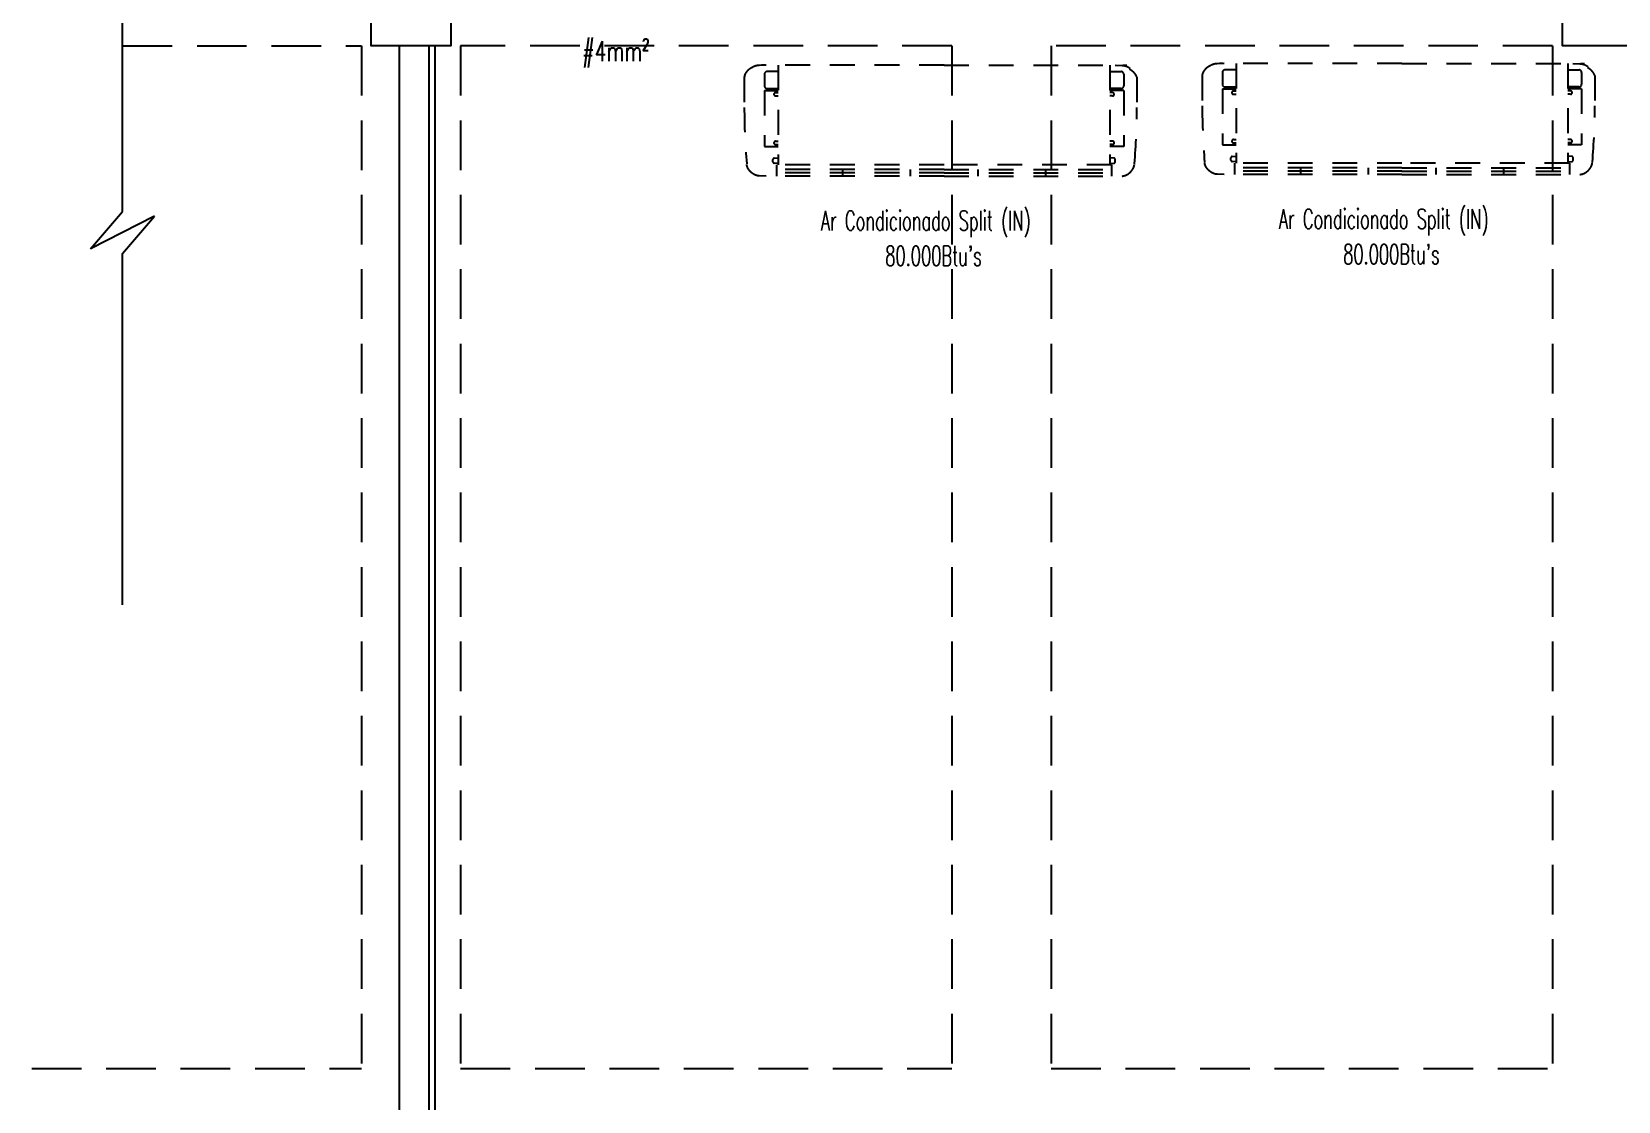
# Model space of a CAD drawing. Extents: x 17.6 to 65.2, y 116.5 to 153.5.
# Drawn here: x 19.53 to 27.52, y 143.01 to 148.4 of the extents above; entities that cross this region are included whole.
import ezdxf

# ---------------------------------------------------------------- set-up
doc = ezdxf.new("R2010")
doc.units = 0
doc.header["$MEASUREMENT"] = 0
doc.linetypes.add('HIDDEN', pattern=[0.375, 0.25, -0.125])
doc.linetypes.add('HIDDEN2', pattern=[0.1875, 0.125, -0.0625])
for name, color, linetype in [('INST_-_AR_CONDICIONADO', 1, 'CONTINUOUS'), ('INST_-_MATRIZ', 9, 'CONTINUOUS'), ('INST_-_PILAR', 6, 'CONTINUOUS')]:
    doc.layers.add(name, color=color, linetype=linetype)
doc.styles.add('ROMANS9', font='ROMANS9.SHX')
doc.styles.add('TICK-50', font='ROMANS.SHX', dxfattribs={"height": 0.1, "bigfont": 'alf.shx'})

msp = doc.modelspace()

# ---------------------------------------------------------------- linework, layer by layer
at = {"layer": 'INST_-_AR_CONDICIONADO', "color": 1, "linetype": 'HIDDEN2'}
for p, q in [((23.2324, 148.2268), (23.1972, 148.2262)), ((24.1287, 148.2268), (23.2087, 148.2268)), ((23.2236, 148.1819), (23.2236, 148.1229)), ((23.2931, 148.1951), (23.2368, 148.1951)), ((23.2931, 148.2268), (23.2931, 147.7256)), ((24.1287, 148.2268), (25.0487, 148.2268)), ((24.9642, 148.2268), (24.9642, 147.7256)), ((24.9642, 148.1951), (25.0206, 148.1951)), ((24.9898, 148.2268), (25.025, 148.2262)), ((25.0338, 148.1819), (25.0338, 148.1229)), ((25.4291, 148.1752), (25.4291, 148.0231)), ((25.5391, 148.2352), (25.5039, 148.2346)), ((26.4354, 148.2352), (25.5154, 148.2352)), ((25.5304, 148.1903), (25.5304, 148.1313)), ((25.5999, 148.2035), (25.5436, 148.2035)), ((25.5999, 148.2352), (25.5999, 147.734)), ((26.4354, 148.2352), (27.3555, 148.2352)), ((27.271, 148.2352), (27.271, 147.734)), ((27.271, 148.2035), (27.3273, 148.2035)), ((27.2965, 148.2352), (27.3317, 148.2346)), ((27.3405, 148.1903), (27.3405, 148.1313)), ((23.1224, 148.1668), (23.1224, 148.0147)), ((23.2236, 148.0997), (23.2931, 148.0997)), ((23.2236, 148.0997), (23.2236, 147.8171)), ((23.2368, 148.1097), (23.2931, 148.1097)), ((25.0206, 148.1097), (24.9642, 148.1097)), ((25.0338, 148.0997), (24.9642, 148.0997)), ((25.0338, 148.0997), (25.0338, 147.8171)), ((25.0998, 148.1662), (25.0998, 148.0141)), ((25.5304, 148.1081), (25.5999, 148.1081)), ((25.5304, 148.1081), (25.5304, 147.8255)), ((25.5436, 148.1181), (25.5999, 148.1181)), ((25.5862, 148.0973), (25.5999, 148.0973)), ((27.3273, 148.1181), (27.271, 148.1181)), ((27.3405, 148.1081), (27.271, 148.1081)), ((27.2846, 148.0973), (27.271, 148.0973)), ((27.3405, 148.1081), (27.3405, 147.8255)), ((27.4065, 148.1746), (27.4065, 148.0225)), ((23.2795, 148.089), (23.2931, 148.089)), ((23.2795, 148.0725), (23.2931, 148.0725)), ((24.9779, 148.089), (24.9642, 148.089)), ((24.9779, 148.0725), (24.9642, 148.0725)), ((25.5862, 148.0809), (25.5999, 148.0809)), ((27.2846, 148.0809), (27.271, 148.0809)), ((23.2236, 147.8171), (23.2931, 147.8171)), ((23.2795, 147.8443), (23.2931, 147.8443)), ((23.2795, 147.8279), (23.2931, 147.8279)), ((24.9779, 147.8443), (24.9642, 147.8443)), ((24.9779, 147.8279), (24.9642, 147.8279)), ((25.0338, 147.8171), (24.9642, 147.8171)), ((25.5304, 147.8255), (25.5999, 147.8255)), ((25.5862, 147.8527), (25.5999, 147.8527)), ((25.5862, 147.8363), (25.5999, 147.8363)), ((27.2846, 147.8527), (27.271, 147.8527)), ((27.2846, 147.8363), (27.271, 147.8363)), ((27.3405, 147.8255), (27.271, 147.8255)), ((23.2666, 147.7407), (23.2666, 147.7523)), ((23.2724, 147.7588), (23.2931, 147.7614)), ((23.2931, 147.7319), (23.2725, 147.7341)), ((23.2852, 147.7256), (23.2852, 147.6689)), ((24.1287, 147.7256), (23.2852, 147.7256)), ((24.1287, 147.7014), (23.2852, 147.7014)), ((23.617, 147.7014), (23.617, 147.6689)), ((23.9581, 147.7014), (23.9581, 147.6689)), ((24.9722, 147.7256), (24.1287, 147.7256)), ((24.1287, 147.7014), (24.9722, 147.7014)), ((24.2993, 147.7014), (24.2993, 147.6689)), ((24.6404, 147.7014), (24.6404, 147.6689)), ((24.9849, 147.7588), (24.9642, 147.7614)), ((24.9642, 147.7319), (24.9849, 147.7341)), ((24.9722, 147.7256), (24.9722, 147.6689)), ((24.9908, 147.7407), (24.9908, 147.7523)), ((25.5734, 147.7491), (25.5734, 147.7607)), ((25.5792, 147.7672), (25.5999, 147.7697)), ((25.5999, 147.7402), (25.5793, 147.7425)), ((25.592, 147.734), (25.592, 147.6772)), ((26.4354, 147.734), (25.592, 147.734)), ((26.4354, 147.7098), (25.592, 147.7098)), ((25.9237, 147.7098), (25.9237, 147.6773)), ((26.2649, 147.7098), (26.2649, 147.6773)), ((27.2789, 147.734), (26.4354, 147.734)), ((26.4354, 147.7098), (27.2789, 147.7098)), ((26.606, 147.7098), (26.606, 147.6773)), ((26.9472, 147.7098), (26.9472, 147.6773)), ((27.2917, 147.7672), (27.271, 147.7697)), ((27.271, 147.7402), (27.2916, 147.7425)), ((27.2789, 147.734), (27.2789, 147.6772)), ((27.2975, 147.7491), (27.2975, 147.7607)), ((23.2324, 147.6689), (23.1972, 147.6695)), ((24.1287, 147.6689), (23.2324, 147.6689)), ((24.1287, 147.6855), (23.2852, 147.6854)), ((24.1287, 147.6855), (24.9722, 147.6854)), ((24.1287, 147.6689), (25.025, 147.6689)), ((25.5391, 147.6773), (25.5039, 147.6779)), ((26.4354, 147.6773), (25.5391, 147.6773)), ((26.4354, 147.6938), (25.592, 147.6938)), ((26.4354, 147.6938), (27.2789, 147.6938)), ((26.4354, 147.6773), (27.3317, 147.6773))]:
    msp.add_line(p, q, dxfattribs=at)
for centre, radius, start, end in [((23.2368, 148.1819), 0.0132, 90, 180), ((25.0206, 148.1819), 0.0132, 0, 90), ((25.5436, 148.1903), 0.0132, 90, 180), ((27.3273, 148.1903), 0.0132, 0, 90), ((23.2368, 148.1229), 0.0132, 180, 270), ((25.0206, 148.1229), 0.0132, 270, 0), ((25.5436, 148.1313), 0.0132, 180, 270), ((25.5862, 148.0891), 0.00822, 90, 270), ((27.2846, 148.0891), 0.00822, 270, 90), ((27.3273, 148.1313), 0.0132, 270, 0), ((23.2795, 148.0807), 0.00822, 90, 270), ((24.9779, 148.0807), 0.00822, 270, 90), ((28.8031, 148.0231), 3.3739, 180, 184.82307), ((24.0326, 148.0225), 3.3739, 355.17693, 0), ((26.4963, 148.0147), 3.3739, 180, 184.82307), ((21.7259, 148.0141), 3.3739, 355.17693, 0), ((23.2795, 147.8361), 0.00822, 90, 270), ((24.9779, 147.8361), 0.00822, 270, 90), ((25.5862, 147.8445), 0.00822, 90, 270), ((27.2846, 147.8445), 0.00822, 270, 90), ((23.2732, 147.7523), 0.0066, 96.95495, 180), ((23.2732, 147.7407), 0.0066, 180, 263.70862), ((24.9842, 147.7523), 0.0066, 0, 83.04505), ((24.9842, 147.7407), 0.0066, 276.29138, 0), ((25.58, 147.7607), 0.0066, 96.95495, 180), ((25.58, 147.7491), 0.0066, 180, 263.70862), ((27.2909, 147.7491), 0.0066, 276.29138, 0), ((27.2909, 147.7607), 0.0066, 0, 83.04505)]:
    msp.add_arc(centre, radius, start, end, dxfattribs=at)
for points, start_tangent, end_tangent in [([(23.1596, 148.2147), (23.1577, 148.2136), (23.1495, 148.2084), (23.142, 148.2025), (23.1355, 148.196), (23.13, 148.1891), (23.1259, 148.1819), (23.1233, 148.1744), (23.1224, 148.1668)], (-0.880559, -0.473936), (0, -1)), ([(23.1959, 148.2262), (23.1869, 148.2252), (23.1785, 148.2232), (23.171, 148.2205), (23.1643, 148.2169), (23.1587, 148.2125)], (-0.999258, -0.038514), (-0.726573, -0.687089)), ([(25.0263, 148.2262), (25.0353, 148.2252), (25.0437, 148.2232), (25.0512, 148.2205), (25.0579, 148.2169), (25.0635, 148.2125)], (0.999258, -0.038514), (0.726573, -0.687089)), ([(25.0998, 148.1662), (25.0982, 148.1711), (25.0939, 148.1796), (25.0874, 148.1879), (25.0792, 148.1956), (25.0695, 148.2024), (25.0628, 148.2062)], (-0.237258, 0.971447), (-0.890762, 0.45447)), ([(25.4664, 148.2231), (25.4644, 148.222), (25.4562, 148.2168), (25.4487, 148.2109), (25.4422, 148.2044), (25.4368, 148.1975), (25.4327, 148.1903), (25.43, 148.1828), (25.4291, 148.1752)], (-0.880559, -0.473936), (0, -1)), ([(25.5027, 148.2346), (25.4936, 148.2336), (25.4853, 148.2316), (25.4777, 148.2288), (25.4711, 148.2253), (25.4654, 148.2209)], (-0.999258, -0.038514), (-0.726573, -0.687089)), ([(27.333, 148.2346), (27.342, 148.2336), (27.3504, 148.2316), (27.358, 148.2288), (27.3646, 148.2253), (27.3702, 148.2209)], (0.999258, -0.038514), (0.726573, -0.687089)), ([(27.4065, 148.1746), (27.405, 148.1795), (27.4006, 148.188), (27.3942, 148.1963), (27.386, 148.204), (27.3763, 148.2108), (27.3696, 148.2145)], (-0.237258, 0.971447), (-0.890762, 0.45447)), ([(23.1972, 147.6695), (23.1891, 147.6704), (23.1797, 147.6732), (23.1699, 147.6779), (23.1605, 147.6844), (23.152, 147.6924), (23.1448, 147.7013), (23.1394, 147.7107), (23.136, 147.7199), (23.1346, 147.7278)], (-0.999837, 0.018072), (-0.085044, 0.996377)), ([(25.025, 147.6689), (25.0331, 147.6698), (25.0425, 147.6726), (25.0523, 147.6773), (25.0617, 147.6838), (25.0702, 147.6918), (25.0774, 147.7007), (25.0828, 147.7101), (25.0862, 147.7192), (25.0876, 147.7272)], (0.999837, 0.018072), (0.085044, 0.996377)), ([(25.5039, 147.6779), (25.4958, 147.6788), (25.4864, 147.6816), (25.4767, 147.6863), (25.4673, 147.6928), (25.4587, 147.7008), (25.4516, 147.7097), (25.4462, 147.7191), (25.4428, 147.7283), (25.4414, 147.7362)], (-0.999837, 0.018072), (-0.085044, 0.996377)), ([(27.3317, 147.6773), (27.3398, 147.6782), (27.3492, 147.6809), (27.359, 147.6857), (27.3684, 147.6922), (27.377, 147.7002), (27.3841, 147.7091), (27.3895, 147.7185), (27.3929, 147.7276), (27.3943, 147.7356)], (0.999837, 0.018072), (0.085044, 0.996377))]:
    msp.add_spline(points, degree=3, dxfattribs=dict(at, start_tangent=start_tangent, end_tangent=end_tangent))
at = {"layer": 'INST_-_MATRIZ'}
for p, q in [((19.9904, 147.4902), (19.9904, 149.2598)), ((21.3833, 148.3242), (21.3833, 131.8742)), ((21.5333, 148.3242), (21.5333, 131.8742)), ((21.5633, 148.3242), (21.5633, 131.8742)), ((19.829, 147.3018), (19.9904, 147.4902)), ((20.1518, 147.4666), (19.829, 147.3018)), ((19.9904, 147.2782), (20.1518, 147.4666)), ((19.9904, 145.5086), (19.9904, 147.2782))]:
    msp.add_line(p, q, dxfattribs=at)
at = {"layer": 'INST_-_MATRIZ', "linetype": 'HIDDEN'}
for p, q in [((19.9904, 148.3242), (21.1933, 148.3242)), ((21.1933, 148.3242), (21.1933, 143.1741)), ((21.6933, 148.3242), (21.6933, 143.1741)), ((24.1683, 148.3242), (21.6933, 148.3242)), ((24.1683, 148.3242), (24.1683, 143.1741)), ((27.1933, 148.3242), (24.6683, 148.3242)), ((24.6683, 148.3242), (24.6683, 143.1741)), ((27.1933, 148.3242), (27.1933, 143.1741)), ((19.5327, 143.1741), (21.1933, 143.1741)), ((21.6933, 143.1741), (24.1683, 143.1741)), ((24.6683, 143.1741), (27.1933, 143.1741))]:
    msp.add_line(p, q, dxfattribs=at)
at = {"layer": 'INST_-_PILAR', "ltscale": 0.5}
for points in [[(21.4933, 148.7242), (21.4933, 148.9742), (21.2433, 148.9742), (21.2433, 149.1742), (21.6433, 149.1742), (21.6433, 148.3242), (21.2433, 148.3242), (21.2433, 148.7242)], [(27.4933, 148.7242), (27.4933, 148.9742), (27.2433, 148.9742), (27.2433, 149.1742), (27.6433, 149.1742), (27.6433, 148.3242), (27.2433, 148.3242), (27.2433, 148.7242)]]:
    msp.add_lwpolyline(points, close=True, dxfattribs=at)

# ---------------------------------------------------------------- texts
at = {"layer": 'INST_-_AR_CONDICIONADO', "color": 3, "style": 'TICK-50', "width": 0.7}
msp.add_text('#4mm²', height=0.1, dxfattribs=at).set_placement((22.3051, 148.2482))
at = {"layer": 'INST_-_AR_CONDICIONADO', "color": 2, "style": 'ROMANS9', "width": 0.6}
for s, p in [('Ar Condicionado Split (IN) ', (23.5084, 147.3943)), ('Ar Condicionado Split (IN) ', (25.8152, 147.4027)), ("80.000Btu's", (23.8324, 147.2168)), ("80.000Btu's", (26.1391, 147.2252))]:
    msp.add_text(s, height=0.1, dxfattribs=at).set_placement(p)

doc.saveas('drawing.dxf')
